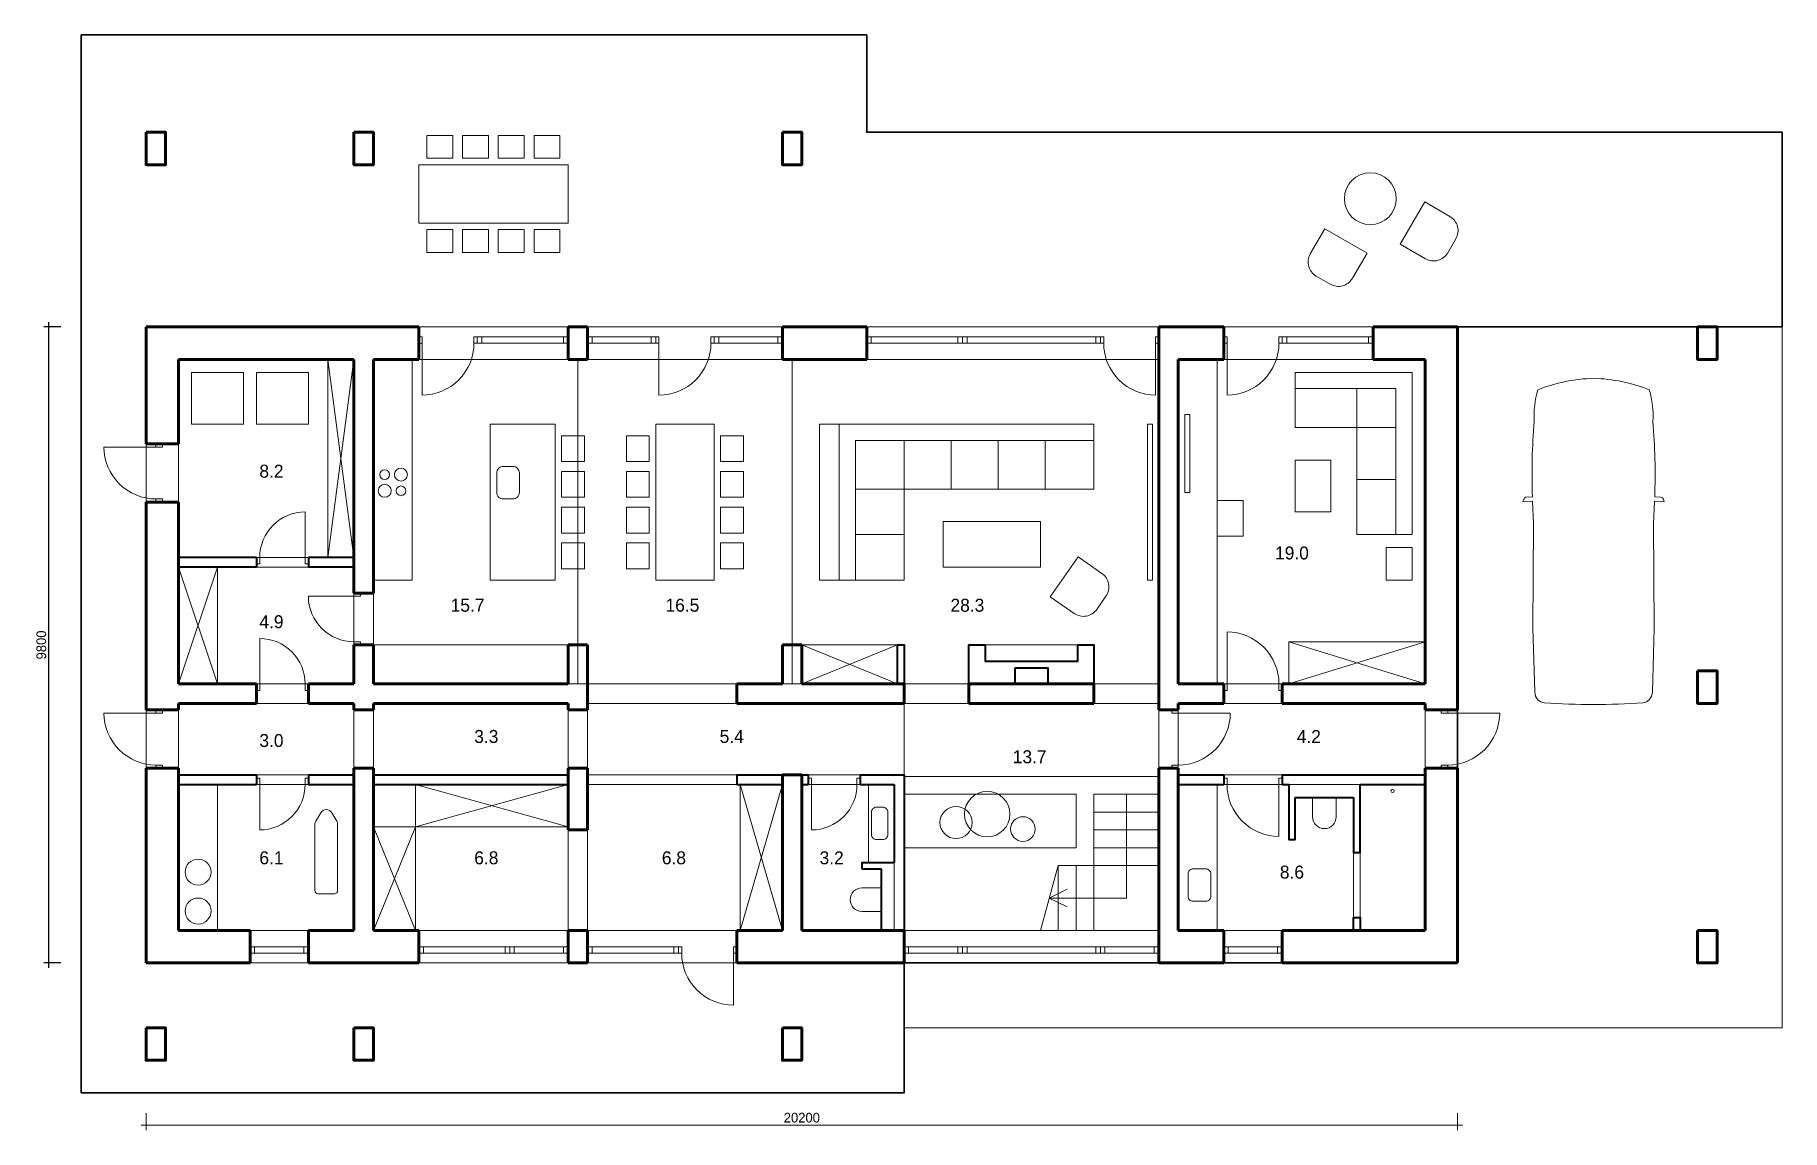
# Model space of a CAD drawing. Header units: millimetres. Extents: x 26 to 26939, y 0 to 16875.
import ezdxf

# ---------------------------------------------------------------- set-up
doc = ezdxf.new("R2010")
doc.units = ezdxf.units.MM
for name, color, linetype, lineweight in [('_01_Стены', 7, 'Continuous', 60), ('_02_Граница', 225, 'Continuous', 30), ('_02_Перегородки', 2, 'Continuous', 40), ('_03_Мебель', 32, 'Continuous', 9), ('_06_Двери_Окна', 173, 'Continuous', 9), ('_07_Лестница', 205, 'Continuous', 13), ('_09_Размеры', 6, 'Continuous', 5), ('_10_Текст', 85, 'Continuous', 9)]:
    doc.layers.add(name, color=color, linetype=linetype, lineweight=lineweight)
doc.layers.add('_11_Принт', color=1, linetype='Continuous', lineweight=0, plot=False)
doc.styles.add('A', font='')
doc.styles.get('A').set_extended_font_data('Fugue')
doc.dimstyles.new('A-R_100', dxfattribs={"dimscale": 50, "dimtxt": 4, "dimasz": 2, "dimexe": 2, "dimexo": 2, "dimgap": 1, "dimtad": 1, "dimdec": 0, "dimzin": 0, "dimdsep": 46, "dimtxsty": 'A', "dimblk": 'ARCHTICK', "dimcen": 1, "dimdle": 1.5, "dimclrd": 256, "dimclre": 256, "dimclrt": 256, "dimadec": 0, "dimazin": 0, "dimtfac": 1, "dimtdec": 0, "dimtix": 1, "dimtmove": 0, "dimatfit": 3, "dimfxl": 0, "dimtolj": 1, "dimtzin": 0, "dimarcsym": 0})

# ---------------------------------------------------------------- blocks, each defined once
blk = doc.blocks.new('*D6')
at = {"layer": '_09_Размеры', "transparency": 16777216}
for p, q in [((1664, 75), (22014, 75)), ((1739, 263), (1739, 0)), ((21939, 263), (21939, 0))]:
    blk.add_line(p, q, dxfattribs=at)
at = {"layer": 'Defpoints', "color": 0, "transparency": 16777216}
for p in [(1739, 2575), (21939, 2575), (21939, 75)]:
    blk.add_point(p, dxfattribs=at)
at = {"layer": '_09_Размеры', "transparency": 16777216, "insert": (11839, 190), "char_height": 150, "attachment_point": 5, "style": 'A'}
blk.add_mtext('\\A1;20200', dxfattribs=at)
blk = doc.blocks.new('_None')
blk = doc.blocks.new('*D7')
at = {"layer": '_09_Размеры', "lineweight": -2, "transparency": 16777216}
for p, q in [((239, 2500), (239, 12450)), ((426, 12375), (164, 12375)), ((426, 2575), (164, 2575))]:
    blk.add_line(p, q, dxfattribs=at)
at = {"layer": 'Defpoints', "color": 0, "transparency": 16777216}
for p in [(239, 12375), (1739, 12375), (1739, 2575)]:
    blk.add_point(p, dxfattribs=at)
at = {"layer": '_09_Размеры', "transparency": 16777216, "insert": (124, 7475), "char_height": 150, "attachment_point": 5, "rotation": 90, "style": 'A'}
blk.add_mtext('\\A1;9800', dxfattribs=at)

msp = doc.modelspace()

# ---------------------------------------------------------------- linework, layer by layer
at = {"layer": '_01_Стены'}
for points in [[(1738.6, 15375), (2038.6, 15375), (2038.6, 14875), (1738.6, 14875)], [(4938.6, 15375), (5238.6, 15375), (5238.6, 14875), (4938.6, 14875)], [(11538.6, 15375), (11838.6, 15375), (11838.6, 14875), (11538.6, 14875)], [(25638.6, 12375), (25938.6, 12375), (25938.6, 11875), (25638.6, 11875)], [(25638.6, 7075), (25938.6, 7075), (25938.6, 6575), (25638.6, 6575)], [(25638.6, 3075), (25938.6, 3075), (25938.6, 2575), (25638.6, 2575)], [(1738.6, 1575), (2038.6, 1575), (2038.6, 1075), (1738.6, 1075)], [(4938.6, 1575), (5238.6, 1575), (5238.6, 1075), (4938.6, 1075)], [(11538.6, 1575), (11838.6, 1575), (11838.6, 1075), (11538.6, 1075)]]:
    msp.add_lwpolyline(points, close=True, dxfattribs=at)
for points in [[(1738.6, 12375), (5938.6, 12375)], [(1738.6, 12375), (1738.6, 10575)], [(5938.6, 12375), (5938.6, 11875)], [(8238.6, 12375), (8538.6, 12375)], [(8238.6, 12375), (8238.6, 11875)], [(8538.6, 12375), (8538.6, 11875)], [(11538.6, 12375), (12838.6, 12375)], [(11538.6, 11875), (11538.6, 12375)], [(12838.6, 11875), (12838.6, 12375)], [(17338.6, 12375), (18338.6, 12375)], [(17338.6, 11875), (17338.6, 12375)], [(18338.6, 12375), (18338.6, 11875)], [(20638.6, 12375), (21938.6, 12375)], [(20638.6, 12375), (20638.6, 11875)], [(21938.6, 12375), (21938.6, 6475)], [(2238.6, 11875), (4938.6, 11875)], [(2238.6, 11875), (2238.6, 10575)], [(4938.6, 11875), (4938.6, 8275)], [(5238.6, 11875), (5938.6, 11875)], [(5238.6, 11875), (5238.6, 8275)], [(8238.6, 11875), (8538.6, 11875)], [(11538.6, 11875), (12838.6, 11875)], [(17338.6, 11875), (17338.6, 6475)], [(17638.6, 11875), (18338.6, 11875)], [(17638.6, 11875), (17638.6, 6875)], [(20638.6, 11875), (21438.6, 11875)], [(21438.6, 11875), (21438.6, 6875)], [(1738.6, 10575), (2238.6, 10575)], [(1738.6, 9675), (1738.6, 6475)], [(1738.6, 9675), (2238.6, 9675)], [(2238.6, 9675), (2238.6, 6875)], [(4938.6, 8275), (5238.6, 8275)], [(4938.6, 7475), (4938.6, 6875)], [(4938.6, 7475), (5238.6, 7475)], [(5238.6, 7475), (5238.6, 6875)], [(8238.6, 7475), (8238.6, 6875)], [(8238.6, 7475), (8538.6, 7475)], [(8538.6, 7475), (8538.6, 6475)], [(11538.6, 7475), (11538.6, 6875)], [(11538.6, 7475), (11838.6, 7475)], [(11838.6, 7475), (11838.6, 6875)], [(2238.6, 6875), (3438.6, 6875)], [(3438.6, 6875), (3438.6, 6575)], [(4238.6, 6875), (4938.6, 6875)], [(4238.6, 6875), (4238.6, 6575)], [(5238.6, 6875), (8238.6, 6875)], [(10838.6, 6875), (11538.6, 6875)], [(10838.6, 6575), (10838.6, 6875)], [(11838.6, 6875), (13413.6, 6875)], [(13413.6, 6575), (13413.6, 6875)], [(14413.6, 6875), (16338.6, 6875)], [(14413.6, 6575), (14413.6, 6875)], [(16338.6, 6575), (16338.6, 6875)], [(17638.6, 6875), (18338.6, 6875)], [(18338.6, 6875), (18338.6, 6575)], [(19238.6, 6875), (21438.6, 6875)], [(19238.6, 6875), (19238.6, 6575)], [(1738.6, 6475), (2238.6, 6475)], [(2238.6, 6575), (3438.6, 6575)], [(2238.6, 6575), (2238.6, 6475)], [(4238.6, 6575), (4938.6, 6575)], [(4938.6, 6575), (4938.6, 6475)], [(4938.6, 6475), (5238.6, 6475)], [(5238.6, 6575), (5238.6, 6475)], [(5238.6, 6575), (8238.6, 6575)], [(8238.6, 6575), (8238.6, 6475)], [(8238.6, 6475), (8538.6, 6475)], [(10838.6, 6575), (13413.6, 6575)], [(11538.6, 6575), (11838.6, 6575)], [(14413.6, 6575), (16338.6, 6575)], [(17338.6, 6475), (17638.6, 6475)], [(17638.6, 6575), (18338.6, 6575)], [(17638.6, 6575), (17638.6, 6475)], [(19238.6, 6575), (21438.6, 6575)], [(21438.6, 6575), (21438.6, 6475)], [(21438.6, 6475), (21938.6, 6475)], [(1738.6, 5575), (1738.6, 2575)], [(1738.6, 5575), (2238.6, 5575)], [(2238.6, 5575), (2238.6, 3075)], [(4938.6, 5575), (4938.6, 3075)], [(4938.6, 5575), (5238.6, 5575)], [(5238.6, 5575), (5238.6, 3075)], [(8238.6, 5575), (8238.6, 4625)], [(8238.6, 5575), (8538.6, 5575)], [(8538.6, 5575), (8538.6, 4625)], [(11538.6, 5475), (11538.6, 3075)], [(11538.6, 5475), (11838.6, 5475)], [(11838.6, 5475), (11838.6, 3075)], [(17338.6, 5575), (17338.6, 3075)], [(17338.6, 5575), (17638.6, 5575)], [(17638.6, 5575), (17638.6, 3075)], [(21438.6, 5575), (21438.6, 3075)], [(21438.6, 5575), (21938.6, 5575)], [(21938.6, 5575), (21938.6, 2575)], [(8238.6, 4625), (8538.6, 4625)], [(2238.6, 3075), (3338.6, 3075)], [(3338.6, 3075), (3338.6, 2575)], [(4238.6, 3075), (4938.6, 3075)], [(4238.6, 3075), (4238.6, 2575)], [(5238.6, 3075), (5938.6, 3075)], [(5938.6, 3075), (5938.6, 2575)], [(8238.6, 3075), (8538.6, 3075)], [(8238.6, 3075), (8238.6, 2575)], [(8538.6, 3075), (8538.6, 2575)], [(10838.6, 3075), (11538.6, 3075)], [(10838.6, 3075), (10838.6, 2575)], [(11838.6, 3075), (13413.6, 3075)], [(13413.6, 3075), (13413.6, 2575)], [(17338.6, 3075), (17338.6, 2575)], [(17638.6, 3075), (18338.6, 3075)], [(18338.6, 3075), (18338.6, 2575)], [(19238.6, 3075), (21438.6, 3075)], [(19238.6, 3075), (19238.6, 2575)], [(1738.6, 2575), (3338.6, 2575)], [(4238.6, 2575), (5938.6, 2575)], [(8238.6, 2575), (8538.6, 2575)], [(10838.6, 2575), (13413.6, 2575)], [(17338.6, 2575), (18338.6, 2575)], [(19238.6, 2575), (21938.6, 2575)]]:
    msp.add_lwpolyline(points, dxfattribs=at)
at = {"layer": '_02_Граница'}
for points in [[(13413.6, 2575), (13413.6, 575), (738.6, 575), (738.6, 16875), (12838.6, 16875), (12838.6, 15375), (26938.6, 15375), (26938.6, 12375), (21938.6, 12375)], [(21938.6, 6475), (21938.6, 5575)], [(13413.6, 2575), (17338.6, 2575)], [(18338.6, 2575), (19238.6, 2575)]]:
    msp.add_lwpolyline(points, dxfattribs=at)
at = {"layer": '_02_Перегородки'}
for points in [[(3438.6, 8825), (2238.6, 8825)], [(3438.6, 8675), (2238.6, 8675)], [(3438.6, 8825), (3438.6, 8675)], [(4938.6, 8825), (4238.6, 8825)], [(4238.6, 8825), (4238.6, 8675)], [(4938.6, 8675), (4238.6, 8675)], [(13313.6, 6875), (13313.6, 7475), (13413.6, 7475), (13413.6, 6875)], [(14413.6, 6875), (14413.6, 7475), (14663.6, 7475)], [(14663.6, 7475), (14663.6, 7225), (16088.6, 7225), (16088.6, 7475)], [(16088.6, 7475), (16338.6, 7475), (16338.6, 6875)], [(2238.6, 5475), (3438.6, 5475)], [(3438.6, 5475), (3438.6, 5325)], [(4238.6, 5475), (4938.6, 5475)], [(4238.6, 5475), (4238.6, 5325)], [(5238.6, 5475), (8238.6, 5475)], [(10838.6, 5475), (11538.6, 5475)], [(10838.6, 5475), (10838.6, 5325)], [(11838.6, 5475), (11938.6, 5475)], [(11938.6, 5475), (11938.6, 5325)], [(12738.6, 5475), (13413.6, 5475)], [(12738.6, 5475), (12738.6, 5325)], [(13413.6, 5475), (13413.6, 3075)], [(17638.6, 5475), (18338.6, 5475)], [(18338.6, 5475), (18338.6, 5325)], [(19238.6, 5475), (21438.6, 5475)], [(19238.6, 5475), (19238.6, 5325)], [(2238.6, 5325), (3438.6, 5325)], [(4238.6, 5325), (4938.6, 5325)], [(5238.6, 5325), (8238.6, 5325)], [(10838.6, 5325), (11538.6, 5325)], [(11838.6, 5325), (11938.6, 5325)], [(12738.6, 5325), (13263.6, 5325)], [(13263.6, 5325), (13263.6, 4125)], [(17638.6, 5325), (18338.6, 5325)], [(19238.6, 5325), (19338.6, 5325)], [(19338.6, 5325), (19338.6, 4475), (19438.6, 4475), (19438.6, 5125)], [(19438.6, 5125), (20338.6, 5125)], [(20338.6, 5125), (20338.6, 4275), (20438.6, 4275), (20438.6, 5325)], [(20438.6, 5325), (21438.6, 5325)], [(12763.6, 4125), (13263.6, 4125)], [(12763.6, 4125), (12763.6, 4025)], [(12763.6, 4025), (13063.6, 4025)], [(13063.6, 4025), (13063.6, 3075)], [(20338.6, 3075), (20338.6, 3275), (20438.6, 3275), (20438.6, 3075)]]:
    msp.add_lwpolyline(points, dxfattribs=at)
msp.add_lwpolyline([(15126.1, 7125), (15626.1, 7125), (15626.1, 6875), (15126.1, 6875)], close=True, dxfattribs=at)
at = {"layer": '_03_Мебель'}
for points in [[(6463.6, 15325), (6463.6, 14975), (6063.6, 14975), (6063.6, 15325)], [(7013.6, 15325), (7013.6, 14975), (6613.6, 14975), (6613.6, 15325)], [(7163.6, 15325), (7163.6, 14975), (7563.6, 14975), (7563.6, 15325)], [(7713.6, 15325), (7713.6, 14975), (8113.6, 14975), (8113.6, 15325)], [(5938.6, 14875), (5938.6, 13975), (8238.6, 13975), (8238.6, 14875)], [(6463.6, 13525), (6463.6, 13875), (6063.6, 13875), (6063.6, 13525)], [(7013.6, 13525), (7013.6, 13875), (6613.6, 13875), (6613.6, 13525)], [(7163.6, 13525), (7163.6, 13875), (7563.6, 13875), (7563.6, 13525)], [(7713.6, 13525), (7713.6, 13875), (8113.6, 13875), (8113.6, 13525)], [(2438.6, 10875), (2438.6, 11675), (3238.6, 11675), (3238.6, 10875)], [(3438.6, 10875), (3438.6, 11675), (4238.6, 11675), (4238.6, 10875)], [(8038.6, 10875), (7038.6, 10875), (7038.6, 8475), (8038.6, 8475)], [(10488.6, 10875), (9588.6, 10875), (9588.6, 8475), (10488.6, 8475)], [(12113.6, 10875), (12413.6, 10875), (12413.6, 8475), (12113.6, 8475)], [(17163.6, 10875), (17238.6, 10875), (17238.6, 8475), (17163.6, 8475)], [(17813.6, 9825), (17738.6, 9825), (17738.6, 11025), (17813.6, 11025)], [(8488.6, 10300), (8138.6, 10300), (8138.6, 10700), (8488.6, 10700)], [(9138.6, 10300), (9488.6, 10300), (9488.6, 10700), (9138.6, 10700)], [(10938.6, 10300), (10588.6, 10300), (10588.6, 10700), (10938.6, 10700)], [(19988.6, 10325), (19988.6, 9525), (19438.6, 9525), (19438.6, 10325)], [(8488.6, 9750), (8138.6, 9750), (8138.6, 10150), (8488.6, 10150)], [(9138.6, 9750), (9488.6, 9750), (9488.6, 10150), (9138.6, 10150)], [(10938.6, 9750), (10588.6, 9750), (10588.6, 10150), (10938.6, 10150)], [(8488.6, 9600), (8138.6, 9600), (8138.6, 9200), (8488.6, 9200)], [(9138.6, 9600), (9488.6, 9600), (9488.6, 9200), (9138.6, 9200)], [(10938.6, 9600), (10588.6, 9600), (10588.6, 9200), (10938.6, 9200)], [(14013.6, 9375), (15513.6, 9375), (15513.6, 8675), (14013.6, 8675)], [(8488.6, 9050), (8138.6, 9050), (8138.6, 8650), (8488.6, 8650)], [(9138.6, 9050), (9488.6, 9050), (9488.6, 8650), (9138.6, 8650)], [(10938.6, 9050), (10588.6, 9050), (10588.6, 8650), (10938.6, 8650)], [(21238.6, 8475), (21238.6, 8975), (20838.6, 8975), (20838.6, 8475)], [(11838.6, 7475), (13313.6, 7475), (13313.6, 6875), (11838.6, 6875)], [(19338.6, 6875), (21438.6, 6875), (21438.6, 7525), (19338.6, 7525)], [(12863.6, 4125), (12863.6, 5325), (13263.6, 5325), (13263.6, 4125)], [(16063.6, 4350), (13413.6, 4350), (13413.6, 5175), (16063.6, 5175)], [(18238.6, 5325), (18238.6, 3075), (17638.6, 3075), (17638.6, 5325)]]:
    msp.add_lwpolyline(points, close=True, dxfattribs=at)
for points in [[(21433.3, 14301.3), (21823, 14076.3, -0.4142136), (21914.5, 13734.8), (21789.5, 13518.3, -0.4142136), (21448, 13426.8), (21058.3, 13651.8)], [(20546, 13514.6), (20321, 13124.9, -0.4142136), (19979.5, 13033.4), (19763, 13158.4, -0.4142136), (19671.5, 13499.9), (19896.5, 13889.6)], [(24035.1, 6560.1, 0.0228523), (24796.5, 6583, 0.1983606), (24892.7, 6631.6, 0.1661569), (24941.4, 6752.6), (24969.6, 7729.6), (24958.5, 9340.4), (24975.2, 9692.9), (25122.5, 9678.9, 0.2476803), (25078.4, 9754.1), (24977.3, 9758.3, 0.0296856), (24949.2, 10921, 0.0840392), (24894, 11408.4, 0.0839702), (24035.1, 11584.4, 0.0839702), (23176.3, 11408.4, 0.0840392), (23121, 10921, 0.0296856), (23092.9, 9758.3), (22991.8, 9754.1, 0.2476803), (22947.7, 9678.9), (23095, 9692.9), (23111.7, 9340.4), (23100.6, 7729.6), (23128.8, 6752.6, 0.1661569), (23177.5, 6631.6, 0.1983606), (23273.7, 6583, 0.0228523), (24035.1, 6560.1)], [(7138.6, 9825, 0.4142136), (7238.6, 9725), (7388.6, 9725, 0.4142136), (7488.6, 9825), (7488.6, 10125, 0.4142136), (7388.6, 10225), (7238.6, 10225, 0.4142136), (7138.6, 10125)], [(15663.8, 8218.9), (16032.6, 7961.1, 0.4142136), (16380.7, 8022.7), (16524, 8227.6, 0.4142136), (16462.3, 8575.7), (16093.5, 8833.6)], [(19706.1, 4827.5), (19706.1, 5125), (20071.1, 5125), (20071.1, 4827.5, -1)], [(4388.6, 3639.3, -0.4142136), (4338.6, 3689.3), (4338.6, 4710.7, -0.132791), (4352.2, 4761.1), (4427.2, 4889.7, -0.5743703), (4600, 4889.7), (4675, 4761.1, -0.132791), (4688.6, 4710.7), (4688.6, 3689.3, -0.4142136), (4638.6, 3639.3)], [(12913.1, 4550, 0.4142136), (12988.1, 4475), (13088.1, 4475, 0.4142136), (13163.1, 4550), (13163.1, 4900, 0.4142136), (13088.1, 4975), (12988.1, 4975, 0.4142136), (12913.1, 4900)], [(18139, 3950, 0.4142136), (18064, 4025), (17864, 4025, 0.4142136), (17789, 3950), (17789, 3600, 0.4142136), (17864, 3525), (18064, 3525, 0.4142136), (18139, 3600)], [(12766.1, 3732.5), (13063.6, 3732.5), (13063.6, 3367.5), (12766.1, 3367.5, -1)]]:
    msp.add_lwpolyline(points, format="xyb", close=True, dxfattribs=at)
for points in [[(4538.6, 8825), (4538.6, 11875)], [(4938.6, 8825), (4538.6, 11875)], [(4538.6, 8825), (4938.6, 11875)], [(5838.6, 8475), (5838.6, 11875)], [(18238.6, 11875), (18238.6, 6875)], [(20388.6, 11675), (19438.6, 11675), (19438.6, 10825), (20988.6, 10825)], [(20388.6, 11675), (21238.6, 11675), (21238.6, 9175), (20388.6, 9175), (20388.6, 11425)], [(19438.6, 11425), (20988.6, 11425)], [(20988.6, 9175), (20988.6, 11425)], [(13413.6, 10875), (12413.6, 10875), (12413.6, 8475), (13413.6, 8475), (13413.6, 10625)], [(13413.6, 10875), (16338.6, 10875), (16338.6, 9875), (12663.6, 9875)], [(12663.6, 8475), (12663.6, 10625)], [(16338.6, 10625), (12663.6, 10625)], [(14138.6, 9875), (14138.6, 10625)], [(14863.6, 9875), (14863.6, 10625)], [(15588.6, 9875), (15588.6, 10625)], [(20388.6, 10025), (20988.6, 10025)], [(18238.6, 9150), (18639.6, 9150), (18639.6, 9700), (18238.6, 9700)], [(13413.6, 9175), (12663.6, 9175)], [(2238.6, 8675), (2838.6, 6875)], [(2838.6, 8675), (2238.6, 6875)], [(2838.6, 8675), (2838.6, 6875)], [(5838.6, 8475), (5238.6, 8475)], [(5238.6, 7475), (8238.6, 7475)], [(11838.6, 7475), (13313.6, 6875)], [(13313.6, 7475), (11838.6, 6875)], [(14663.6, 7475), (16088.6, 7475)], [(19338.6, 7525), (21438.6, 6875)], [(19338.6, 6875), (21438.6, 7525)], [(2838.6, 5325), (2838.6, 3075)], [(5888.6, 5325), (5888.6, 3075)], [(5888.6, 4675), (8238.6, 5325)], [(5888.6, 5325), (8238.6, 4675)], [(10888.6, 5325), (10888.6, 3075)], [(10888.6, 5325), (11538.6, 3075)], [(11538.6, 5325), (10888.6, 3075)], [(5238.6, 4675), (8238.6, 4675)], [(5238.6, 4675), (5888.6, 3075)], [(5888.6, 4675), (5238.6, 3075)], [(20338.6, 4275), (20338.6, 3275)], [(20438.6, 4275), (20438.6, 3275)]]:
    msp.add_lwpolyline(points, dxfattribs=at)
for centre, radius in [((20596.2, 14351.6), 400), ((5413.6, 10100), 75), ((5663.6, 10100), 100), ((5413.6, 9850), 100), ((5663.6, 9850), 75), ((14694.5, 4868.6), 350), ((20938.6, 5225), 25), ((14214.5, 4738.6), 247.5), ((15244.5, 4638.6, -3637.4), 190), ((2538.6, 3975), 200), ((2538.6, 3375), 200)]:
    msp.add_circle(centre, radius, dxfattribs=at)
at = {"layer": '_06_Двери_Окна'}
for points in [[(5938.6, 12375), (8238.6, 12375)], [(5988.6, 12125), (5988.6, 11325)], [(8538.6, 12375), (11538.6, 12375)], [(9638.6, 12125), (9638.6, 11325)], [(12838.6, 12375), (17338.6, 12375)], [(13413.6, 1575), (26938.6, 1575), (26938.6, 12375)], [(17288.6, 12125), (17288.6, 11325)], [(18338.6, 12375), (20638.6, 12375)], [(18388.6, 12125), (18388.6, 11325)], [(1888.6, 10525), (1088.6, 10525)], [(1738.6, 10575), (1738.6, 9675)], [(4188.6, 8825), (4188.6, 9525)], [(4938.6, 8225), (4238.6, 8225)], [(3488.6, 6875), (3488.6, 7575)], [(18388.6, 6875), (18388.6, 7675)], [(1738.6, 6475), (1738.6, 5575)], [(1888.6, 6425), (1088.6, 6425)], [(17638.6, 6425), (18438.6, 6425)], [(21788.6, 6425), (22588.6, 6425)], [(13413.6, 5450), (17338.6, 5450)], [(3488.6, 5325), (3488.6, 4625)], [(11988.6, 5325), (11988.6, 4625)], [(16338.6, 3075), (16338.6, 5175)], [(17338.6, 5175), (16338.6, 5175)], [(19188.6, 5325), (19188.6, 4525)], [(17338.6, 4900), (16338.6, 4900)], [(17338.6, 4625), (16338.6, 4625)], [(17338.6, 4350), (16338.6, 4350)], [(15788.6, 4075), (15513.6, 3075)], [(15788.6, 4075), (17338.6, 4075)], [(15788.6, 3075), (15788.6, 4075)], [(16063.6, 3075), (16063.6, 4075)], [(15513.6, 3075), (17338.6, 3075)], [(10788.6, 2725), (10788.6, 1925)], [(3338.6, 2575), (4238.6, 2575)], [(5938.6, 2575), (8238.6, 2575)], [(8538.6, 2575), (10838.6, 2575)]]:
    msp.add_lwpolyline(points, dxfattribs=at)
for points in [[(5938.6, 12125), (5938.6, 12225), (5988.6, 12225), (5988.6, 12125)], [(6788.6, 12125), (6788.6, 12225), (6838.6, 12225), (6838.6, 12125)], [(6838.6, 12225), (6838.6, 12125), (8238.6, 12125), (8238.6, 12225)], [(6908.6, 12125), (6908.6, 12225), (6838.6, 12225), (6838.6, 12125)], [(8168.6, 12125), (8168.6, 12225), (8238.6, 12225), (8238.6, 12125)], [(8538.6, 12225), (8538.6, 12125), (9588.6, 12125), (9588.6, 12225)], [(8608.6, 12125), (8608.6, 12225), (8538.6, 12225), (8538.6, 12125)], [(9518.6, 12125), (9518.6, 12225), (9588.6, 12225), (9588.6, 12125)], [(9588.6, 12125), (9588.6, 12225), (9638.6, 12225), (9638.6, 12125)], [(10438.6, 12125), (10438.6, 12225), (10488.6, 12225), (10488.6, 12125)], [(10488.6, 12225), (10488.6, 12125), (11538.6, 12125), (11538.6, 12225)], [(10558.6, 12125), (10558.6, 12225), (10488.6, 12225), (10488.6, 12125)], [(11468.6, 12125), (11468.6, 12225), (11538.6, 12225), (11538.6, 12125)], [(16438.6, 12225), (16438.6, 12125), (12838.6, 12125), (12838.6, 12225)], [(12838.6, 12125), (12838.6, 12225), (12908.6, 12225), (12908.6, 12125)], [(14313.6, 12125), (14313.6, 12225), (14243.6, 12225), (14243.6, 12125)], [(14383.6, 12125), (14383.6, 12225), (14313.6, 12225), (14313.6, 12125)], [(16368.6, 12125), (16368.6, 12225), (16438.6, 12225), (16438.6, 12125)], [(16488.6, 12125), (16488.6, 12225), (16438.6, 12225), (16438.6, 12125)], [(17338.6, 12125), (17338.6, 12225), (17288.6, 12225), (17288.6, 12125)], [(18338.6, 12125), (18338.6, 12225), (18388.6, 12225), (18388.6, 12125)], [(19188.6, 12125), (19188.6, 12225), (19238.6, 12225), (19238.6, 12125)], [(19238.6, 12225), (19238.6, 12125), (20638.6, 12125), (20638.6, 12225)], [(19308.6, 12125), (19308.6, 12225), (19238.6, 12225), (19238.6, 12125)], [(20568.6, 12125), (20568.6, 12225), (20638.6, 12225), (20638.6, 12125)], [(1888.6, 10575), (1988.6, 10575), (1988.6, 10525), (1888.6, 10525)], [(1888.6, 9725), (1988.6, 9725), (1988.6, 9675), (1888.6, 9675)], [(3488.6, 8825), (3488.6, 8725), (3438.6, 8725), (3438.6, 8825)], [(4238.6, 8825), (4238.6, 8725), (4188.6, 8725), (4188.6, 8825)], [(4938.6, 8225), (5038.6, 8225), (5038.6, 8275), (4938.6, 8275)], [(4938.6, 7475), (5038.6, 7475), (5038.6, 7525), (4938.6, 7525)], [(3488.6, 6875), (3488.6, 6775), (3438.6, 6775), (3438.6, 6875)], [(4238.6, 6875), (4238.6, 6775), (4188.6, 6775), (4188.6, 6875)], [(18338.6, 6875), (18338.6, 6775), (18388.6, 6775), (18388.6, 6875)], [(19188.6, 6875), (19188.6, 6775), (19238.6, 6775), (19238.6, 6875)], [(1888.6, 6475), (1988.6, 6475), (1988.6, 6425), (1888.6, 6425)], [(17638.6, 6475), (17538.6, 6475), (17538.6, 6425), (17638.6, 6425)], [(21788.6, 6475), (21688.6, 6475), (21688.6, 6425), (21788.6, 6425)], [(1888.6, 5625), (1988.6, 5625), (1988.6, 5575), (1888.6, 5575)], [(3488.6, 5325), (3488.6, 5425), (3438.6, 5425), (3438.6, 5325)], [(4238.6, 5325), (4238.6, 5425), (4188.6, 5425), (4188.6, 5325)], [(11988.6, 5325), (11988.6, 5425), (11938.6, 5425), (11938.6, 5325)], [(12738.6, 5325), (12738.6, 5425), (12688.6, 5425), (12688.6, 5325)], [(17638.6, 5625), (17538.6, 5625), (17538.6, 5575), (17638.6, 5575)], [(18388.6, 5325), (18388.6, 5425), (18338.6, 5425), (18338.6, 5325)], [(19238.6, 5325), (19238.6, 5425), (19188.6, 5425), (19188.6, 5325)], [(21788.6, 5625), (21688.6, 5625), (21688.6, 5575), (21788.6, 5575)], [(3338.6, 2825), (3338.6, 2725), (3408.6, 2725), (3408.6, 2825)], [(4238.6, 2725), (4238.6, 2825), (3338.6, 2825), (3338.6, 2725)], [(4238.6, 2825), (4238.6, 2725), (4168.6, 2725), (4168.6, 2825)], [(8238.6, 2725), (8238.6, 2825), (5938.6, 2825), (5938.6, 2725)], [(6008.6, 2825), (6008.6, 2725), (5938.6, 2725), (5938.6, 2825)], [(7268.6, 2825), (7268.6, 2725), (7338.6, 2725), (7338.6, 2825)], [(7338.6, 2825), (7338.6, 2725), (7408.6, 2725), (7408.6, 2825)], [(8168.6, 2825), (8168.6, 2725), (8238.6, 2725), (8238.6, 2825)], [(9938.6, 2725), (9938.6, 2825), (8538.6, 2825), (8538.6, 2725)], [(8608.6, 2825), (8608.6, 2725), (8538.6, 2725), (8538.6, 2825)], [(9868.6, 2825), (9868.6, 2725), (9938.6, 2725), (9938.6, 2825)], [(9988.6, 2825), (9988.6, 2725), (9938.6, 2725), (9938.6, 2825)], [(10838.6, 2825), (10838.6, 2725), (10788.6, 2725), (10788.6, 2825)], [(17338.6, 2725), (17338.6, 2825), (13413.6, 2825), (13413.6, 2725)], [(13413.6, 2825), (13413.6, 2725), (13483.6, 2725), (13483.6, 2825)], [(14313.6, 2825), (14313.6, 2725), (14243.6, 2725), (14243.6, 2825)], [(14383.6, 2825), (14383.6, 2725), (14313.6, 2725), (14313.6, 2825)], [(16368.6, 2825), (16368.6, 2725), (16438.6, 2725), (16438.6, 2825)], [(16438.6, 2825), (16438.6, 2725), (16508.6, 2725), (16508.6, 2825)], [(17338.6, 2825), (17338.6, 2725), (17268.6, 2725), (17268.6, 2825)], [(18338.6, 2825), (18338.6, 2725), (18408.6, 2725), (18408.6, 2825)], [(19238.6, 2725), (19238.6, 2825), (18338.6, 2825), (18338.6, 2725)], [(19238.6, 2825), (19238.6, 2725), (19168.6, 2725), (19168.6, 2825)]]:
    msp.add_lwpolyline(points, close=True, dxfattribs=at)
for centre, radius, start, end in [((5988.6, 12125), 800, 270, 0.00013), ((9638.6, 12125), 800, 270, 0.00013), ((17288.6, 12125), 800, 179.99987, 270), ((18388.6, 12125), 800, 270, 0.00013), ((1888.6, 10525), 800, 180, 270.00013), ((4188.6, 8825), 700, 90, 180.00013), ((4938.6, 8225), 700, 180, 270.00013), ((3488.6, 6875), 700, 359.99987, 90), ((18388.6, 6875), 800, 359.99987, 90), ((1888.6, 6425), 800, 180, 270.00013), ((17638.6, 6425), 800, 269.99987, 0), ((21788.6, 6425), 800, 269.99987, 0), ((3488.6, 5325), 700, 270, 0.00013), ((11988.6, 5325), 700, 270, 0.00013), ((19188.6, 5325), 800, 179.99987, 270), ((10788.6, 2725), 800, 179.99987, 270)]:
    msp.add_arc(centre, radius, start, end, dxfattribs=at)
at = {"layer": '_07_Лестница'}
for points in [[(16838.6, 5175), (16838.6, 3575), (15651.1, 3575)], [(15926.1, 3437.5), (15651.1, 3575), (15926.1, 3712.5)]]:
    msp.add_lwpolyline(points, dxfattribs=at)
at = {"layer": '_11_Принт'}
for points in [[(4938.6, 8825), (2238.6, 8825), (2238.6, 11875), (4938.6, 11875)], [(5238.6, 6875), (8388.6, 6875), (8388.6, 11875), (5238.6, 11875)], [(8388.6, 11875), (11688.6, 11875), (11688.6, 6875), (8388.6, 6875)], [(11688.6, 6875), (17338.6, 6875), (17338.6, 11875), (11688.6, 11875)], [(17638.6, 11875), (21438.6, 11875), (21438.6, 6875), (17638.6, 6875)], [(4938.6, 6875), (2238.6, 6875), (2238.6, 8675), (4938.6, 8675)], [(2238.6, 6575), (4938.6, 6575), (4938.6, 5475), (2238.6, 5475)], [(5238.6, 6575), (8238.6, 6575), (8238.6, 5475), (5238.6, 5475)], [(13413.6, 6575), (8538.6, 6575), (8538.6, 5475), (13413.6, 5475)], [(13413.6, 6575), (17338.6, 6575), (17338.6, 3075), (13413.6, 3075)], [(17638.6, 6575), (21438.6, 6575), (21438.6, 5475), (17638.6, 5475)], [(2238.6, 3075), (4938.6, 3075), (4938.6, 5325), (2238.6, 5325)], [(5238.6, 3075), (8238.6, 3075), (8238.6, 5325), (5238.6, 5325)], [(11538.6, 5325), (8538.6, 5325), (8538.6, 3075), (11538.6, 3075)], [(13263.6, 5325), (11838.6, 5325), (11838.6, 3075), (13263.6, 3075)], [(21438.6, 5325), (17638.6, 5325), (17638.6, 3075), (21438.6, 3075)]]:
    msp.add_lwpolyline(points, close=True, dxfattribs=at)

# ---------------------------------------------------------------- texts
at = {"layer": '_10_Текст', "char_height": 200, "attachment_point": 5, "style": 'A'}
for s, insert in [('8.2', (3668.6, 10151.4)), ('19.0', (19388.8, 8891.4)), ('15.7', (6689.5, 8085.9)), ('16.5', (9999.5, 8085.9)), ('28.3', (14389.5, 8085.9)), ('4.9', (3668.6, 7831.4)), ('3.0', (3668.6, 6001.4)), ('3.3', (6978.6, 6063.6)), ('5.4', (10758.8, 6063.6)), ('4.2', (19648.8, 6063.6)), ('13.7', (15348.8, 5751.4)), ('6.1', (3668.6, 4193.6)), ('6.8', (6978.6, 4193.6)), ('6.8', (9868.6, 4193.6)), ('3.2', (12298.6, 4193.6)), ('8.6', (19388.8, 3973.6))]:
    msp.add_mtext(s, dxfattribs=dict(at, insert=insert))

# ---------------------------------------------------------------- dimensions: what is measured, and where the dimension line sits
at = {"layer": '_09_Размеры'}
dim = msp.add_linear_dim(base=(238.6, 12375), p1=(1738.6, 2575), p2=(1738.6, 12375), angle=90, dimstyle='A-R_100', override={"dimscale": 37.5, "dimblk1": 'None', "dimblk2": 'None', "dimsah": 1, "dimdle": 2, "dimfxl": 5, "dimfxlon": 1, "dimtfillclr": 7, "dimarcsym": 1}, dxfattribs=at)
dim.commit()
dim.dimension.update_dxf_attribs({"geometry": '*D7', "text_midpoint": (124, 7475)})
dim = msp.add_linear_dim(base=(21938.6, 75), p1=(1738.6, 2575), p2=(21938.6, 2575), dimstyle='A-R_100', override={"dimscale": 37.5, "dimblk1": 'None', "dimblk2": 'None', "dimsah": 1, "dimdle": 2, "dimfxl": 5, "dimfxlon": 1, "dimtfillclr": 7, "dimlwd": -1, "dimlwe": -1, "dimarcsym": 1}, dxfattribs=at)
dim.commit()
dim.dimension.update_dxf_attribs({"geometry": '*D6', "text_midpoint": (11838.6, 189.6)})

doc.saveas('drawing.dxf')
